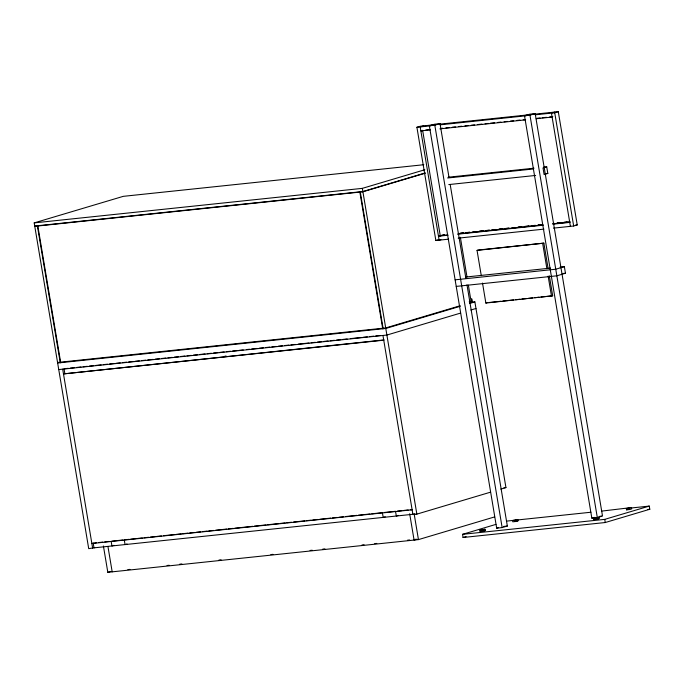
<?xml version="1.0" encoding="UTF-8"?>
<svg xmlns="http://www.w3.org/2000/svg" width="684" height="684" viewBox="0 0 684 684"><rect width="100%" height="100%" fill="white"/><g stroke="black" fill="none" stroke-linecap="round" stroke-linejoin="round"><path stroke-width="1.03" d="M94.7 547.636L88.715 548.662L34.2 222.89L123.282 196.342L423.815 164.716M448.661 239.161L435.853 240.503L416.907 127.267L420.463 126.198L435.392 124.633M423.747 125.856L420.19 126.916L439.137 240.161L440.915 239.631M466.975 284.809L507.348 526.039L502.15 527.586L496.678 528.159L429.338 125.762L434.537 124.214L440.009 123.633L448.995 177.361M429.338 125.762L434.81 125.181L440.009 123.633M524.5 115.741L529.698 114.194L535.17 113.621L602.51 516.027L597.312 517.574L591.84 518.147L524.5 115.741L529.972 115.168L535.17 113.621M555.006 112.039L551.441 113.099L570.396 226.344M535.563 114.775L554.724 112.757L558.289 111.697L577.236 224.942L573.671 226.002L553.459 228.131M34.2 222.89L362.34 188.357L424.807 169.743M425.337 172.907L362.871 191.52L34.73 226.053M425.157 173.232L362.913 191.776L34.773 226.318M546.721 166.853L543.01 167.965L544.113 174.548L547.824 173.437L546.721 166.853L543.549 167.187M435.853 240.503L438.529 239.708M481.279 275.678L477.047 250.395L478.236 250.036L543.865 243.136L548.098 268.419M384.023 339.914L63.475 373.909L383.75 340.196M477.047 250.395L543.865 243.136M223.993 356.561L226.028 355.954M456.219 286.408L556.853 275.814L565.463 273.249L564.36 266.666L555.75 269.231L455.125 279.824M469.25 301.618L471.028 301.08L468.369 285.151M469.404 302.208L472.114 301.396M460.178 305.739L385.699 327.935L57.559 362.469M469.54 302.995L472.251 302.191L471.678 298.763L471.746 301.507M460.272 306.261L385.785 328.457L57.644 362.999M469.754 303.439L474.876 301.909L505.938 487.572L500.825 489.103M482.511 283.048L485.862 303.063L487.051 302.713M460.614 313.075L386.887 335.049L58.747 369.582M470.857 310.023L475.97 308.493M485.862 303.063L552.681 295.804L549.329 275.789M96.376 542.771L91.861 543.506L412.127 509.802M113.972 545.353L111.928 545.96L111.133 541.215M127.062 543.977L125.052 544.575L124.257 539.838M103.404 545.969L107.815 572.303L110.859 571.396M385.229 516.805L383.194 517.412L382.399 512.667M398.362 515.42L396.318 516.027L395.523 511.29L384.417 512.461M382.954 335.459L412.922 514.539L414.966 513.932M412.922 514.539L416.855 514.129L490.582 492.155M417.052 539.189L414.077 540.069L409.673 513.735M107.815 572.303L418.454 539.608L494.643 516.907M631.229 507.99L649.27 506.092L649.8 509.255L605.255 522.525L463.059 537.496L462.538 534.332L495.943 524.38M479.903 530.22L485.041 529.279L485.264 530.596L483.186 531.212L480.125 531.536L479.903 530.22L485.041 529.279M517.702 519.541L515.625 520.165L515.847 521.482L512.786 521.806L512.564 520.49L517.702 519.541L517.925 520.857L515.847 521.482M480.125 531.536L481.51 531.126M463.059 537.496L466.103 536.589M496.678 528.159L498.414 527.646M591.84 518.147L594.439 517.378M593.661 518.25L598.799 517.309L599.022 518.626L596.944 519.241L593.874 519.566L593.661 518.25L598.799 517.309M601.518 511.119L631.46 507.571L631.683 508.887L629.605 509.512L626.544 509.828L626.322 508.511L631.46 507.571M593.874 519.566L599.022 518.626M626.544 509.828L628.622 509.212M462.538 534.332L604.733 519.37L649.27 506.092M439.624 124.18L532.776 114.382M534.897 114.16L558.289 111.697M416.907 127.267L430.775 125.805M440.299 124.804L526.039 115.776M425.807 130.003L428.979 129.669M440.624 128.447L442.736 128.216M445.917 127.882L449.089 127.549M452.269 127.215L455.441 126.882M458.622 126.549L461.794 126.215M464.966 125.882L468.147 125.548M471.319 125.215L474.499 124.881M477.671 124.548L481.904 124.095M485.084 123.761L488.256 123.428M490.377 123.205L494.609 122.761M497.781 122.427L500.962 122.094M504.134 121.761L507.314 121.427M510.486 121.094L513.658 120.76M516.839 120.418L520.011 120.085M523.192 119.751L525.303 119.529M536.949 118.306L540.121 117.973M542.241 117.751L546.473 117.306M549.654 116.973L552.826 116.631M430.373 129.866L420.848 130.866L422.627 130.336L440.257 235.681L447.669 234.894M439.897 128.866L525.637 119.837M536.222 118.725L552.108 117.058M448.217 177.224L534.016 168.196M447.678 177.994L533.477 168.965M545.712 173.659L547.824 173.437M448.781 184.577L535.64 175.437M444.155 234.928L438.478 236.211L448.003 235.211M460.033 233.253L463.205 232.919M466.385 232.586L469.557 232.252M472.738 231.919L475.91 231.585M479.091 231.252L483.323 230.799M486.495 230.465L489.676 230.132M491.787 229.909L496.02 229.465M499.2 229.131L502.372 228.798M505.553 228.465L508.725 228.131M511.897 227.798L515.078 227.464M518.25 227.122L521.43 226.789M524.602 226.455L528.835 226.011M530.955 225.788L535.187 225.344M538.368 225.01L541.54 224.677M557.417 223.001L560.589 222.668M563.77 222.334L566.942 222.001M441.445 235.322L444.617 234.988M460.494 233.321L463.675 232.987M465.787 232.765L470.028 232.312M473.2 231.979L476.372 231.645M479.552 231.312L482.724 230.978M485.905 230.645L489.077 230.311M492.258 229.978L496.49 229.533M498.602 229.311L502.843 228.866M504.954 228.644L509.187 228.191M512.367 227.857L515.539 227.524M517.66 227.302L521.892 226.857M525.064 226.524L529.305 226.079M531.417 225.857L535.649 225.412M537.769 225.19L542.002 224.737M552.587 223.625L554.707 223.403M556.827 223.181L561.06 222.736M564.232 222.403L568.464 221.958M458.254 233.783L542.934 224.874M553.518 223.762L570.456 221.975M457.528 234.202L543.267 225.181M552.792 224.181L569.729 222.394M575.595 225.113L577.236 224.942M458.186 238.152L543.934 229.131M465.847 277.029L550.594 268.111M560.128 267.111L564.36 266.666M562.291 273.583L565.463 273.249M470.122 302.413L474.876 301.909M489.163 302.49L500.808 301.259M502.928 301.037L513.513 299.925M515.625 299.703L519.866 299.259M521.977 299.036L526.21 298.592M528.33 298.369L532.562 297.916M534.683 297.694L538.915 297.249M541.035 297.027L552.681 295.804M68.263 368.317L64.022 368.77L64.818 373.507M70.384 368.095L74.624 367.65M76.745 367.428L80.986 366.983M83.106 366.761L87.355 366.308M89.476 366.085L93.717 365.641M95.837 365.418L101.138 364.863M103.258 364.64L107.499 364.187M109.62 363.965L113.86 363.52M115.989 363.298L120.23 362.853M122.35 362.631L126.591 362.178M128.712 361.956L132.952 361.511M135.073 361.289L139.314 360.844M141.434 360.622L145.675 360.169M147.804 359.946L153.105 359.391M155.225 359.168L159.466 358.724M161.586 358.502L165.827 358.048M167.948 357.826L172.188 357.381M174.309 357.159L178.558 356.715M180.679 356.492L184.919 356.039M187.04 355.817L191.281 355.372M193.401 355.15L197.642 354.705M199.762 354.483L205.063 353.919M207.184 353.696L211.433 353.252M213.553 353.029L217.794 352.585M219.915 352.363L224.155 351.909M226.276 351.687L230.517 351.243M232.637 351.02L236.878 350.576M238.998 350.353L243.248 349.909M246.428 349.567L249.609 349.233M251.729 349.011L257.03 348.455M259.151 348.233L263.391 347.78M265.512 347.558L269.752 347.113M271.873 346.891L276.122 346.446M278.243 346.224L282.483 345.779M284.604 345.548L288.845 345.104M290.965 344.881L295.206 344.437M298.386 344.103L308.997 342.983M311.117 342.761L315.358 342.316M317.479 342.094L321.719 341.649M323.84 341.419L328.081 340.974M330.201 340.752L334.442 340.307M336.571 340.085L340.812 339.64M342.932 339.409L347.173 338.965M350.353 338.631L360.955 337.52M363.076 337.289L367.325 336.844M369.446 336.622L373.686 336.177M375.807 335.955L380.048 335.511M503.971 487.786L505.938 487.572M98.47 542.549L102.737 542.104M104.806 541.882L109.107 541.429M112.142 541.112L122.889 539.984M125.01 539.761L129.25 539.308M130.635 539.163L135.945 538.607M137.732 538.419L142.315 537.94M144.102 537.752L148.693 537.265M150.463 537.077L155.063 536.598M156.824 536.41L161.441 535.923M163.561 535.7L174.856 534.512M176.31 534.358L181.217 533.845M182.688 533.691L187.997 533.127M189.699 532.947L194.376 532.46M196.06 532.28L200.745 531.784M202.43 531.613L207.115 531.117M208.791 530.938L213.493 530.442M215.614 530.22L226.814 529.04M228.362 528.877L233.184 528.373M234.74 528.21L240.05 527.655M241.666 527.484L252.798 526.312M254.388 526.141L259.176 525.637M260.749 525.474L266.059 524.91M267.666 524.748L278.781 523.576M280.414 523.405L285.142 522.909M286.793 522.73L291.504 522.234M293.624 522.012L304.85 520.832M306.355 520.669L311.229 520.156M312.716 520.002L318.017 519.447M319.727 519.267L330.748 518.104M332.467 517.925L337.109 517.437M338.845 517.258L343.471 516.771M345.591 516.54L356.903 515.351M358.322 515.206L363.281 514.684M364.683 514.539L369.984 513.975M371.78 513.787L382.707 512.641M397.558 511.076L401.859 510.623M403.919 510.409L408.186 509.956M410.28 509.734L412.409 509.512M414.256 514.137L93.99 547.85L93.195 543.105M507.075 521.054L590.908 512.239M514.864 521.182L517.925 520.857M647.68 509.477L649.8 509.255M503.698 526.423L507.348 526.039M599.774 516.309L601.595 516.121M483.22 530.81L485.264 530.596M127.865 569.618L129.986 569.396M167.058 565.497L169.179 565.275M179.772 564.155L181.893 563.932M218.966 560.034L221.086 559.811M270.873 554.57L272.984 554.348M310.066 550.449L312.178 550.227M322.771 549.107L324.891 548.884M361.964 544.986L364.085 544.763M374.678 543.643L376.798 543.421M407.51 540.189L409.63 539.967M413.871 539.522L415.992 539.3M629.383 508.195L629.605 509.512M554.724 112.757L573.671 226.002M604.733 519.37L605.255 522.525M529.972 115.168L597.312 517.574M596.722 517.925L596.944 519.241M542.677 243.487L546.909 268.769M548.14 276.139L551.492 296.155M460.358 237.288L467.001 277.02M450.226 184.731L465.915 278.491M434.81 125.181L502.15 527.586M482.964 529.895L483.186 531.212M362.34 188.357L416.855 514.129M360.246 191.794L383.16 328.739M414.222 514.325L418.454 539.608M359.81 191.836L382.724 328.782M107.952 546.559L112.185 571.841M62.689 369.163L92.656 548.243M37.791 225.729L60.705 362.674M37.355 225.771L60.269 362.717"/></g></svg>
